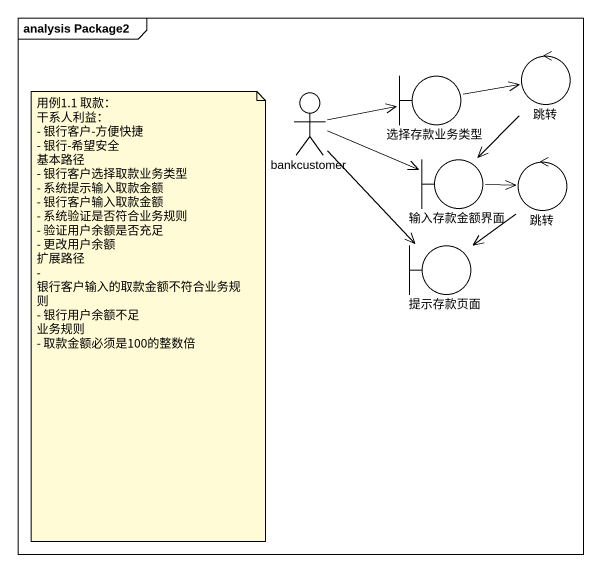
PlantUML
@startuml
mainframe analysis Package2
control 跳转
actor bankcustomer
boundary 选择存款业务类型
boundary 输入存款金额界面
control "跳转" as 跳转_2
boundary 提示存款页面
跳转 --> 输入存款金额界面
bankcustomer -right-> 选择存款业务类型
bankcustomer -right-> 输入存款金额界面
bankcustomer --> 提示存款页面
选择存款业务类型 -right-> 跳转
输入存款金额界面 -right-> 跳转_2
跳转_2 --> 提示存款页面
note as N1
  用例1.1 取款：
  干系人利益：
  - 银行客户-方便快捷
  - 银行-希望安全
  基本路径
  - 银行客户选择取款业务类型
  - 系统提示输入取款金额
  - 银行客户输入取款金额
  - 系统验证是否符合业务规则
  - 验证用户余额是否充足
  - 更改用户余额
  扩展路径
  - 银行客户输入的取款金额不符合业务规则
  - 银行用户余额不足
  业务规则
  - 取款金额必须是100的整数倍
end note
@enduml
